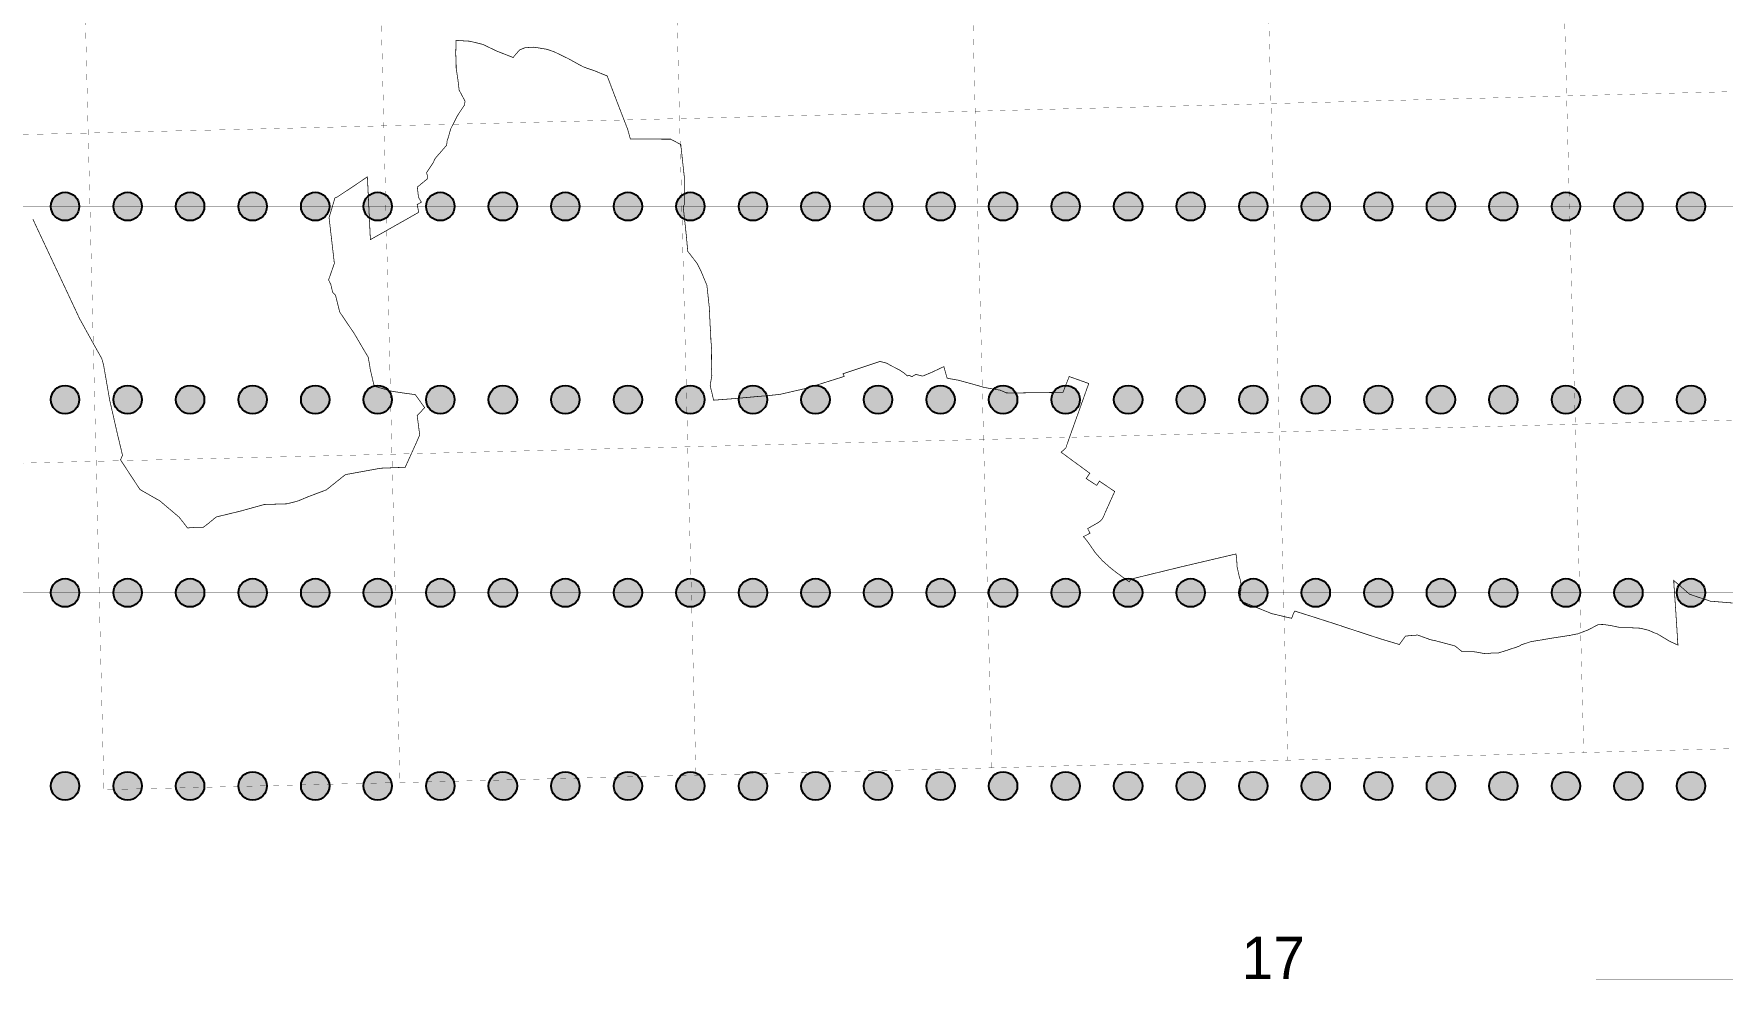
# Model space of a CAD drawing. Header units: inches. Extents: x 606089 to 652529, y 590739 to 614135.
# Drawn here: x 614311 to 626218, y 591401 to 598073 of the extents above; entities that cross this region are included whole.
import ezdxf

# ---------------------------------------------------------------- set-up
doc = ezdxf.new("R2010")
doc.units = ezdxf.units.IN
doc.header["$MEASUREMENT"] = 0
doc.layers.get('0').update_dxf_attribs({"color": 5})
for name, color, linetype in [('gminy_2019', 3, 'Continuous'), ('nadirki', 1, 'Continuous'), ('numerki', 1, 'Continuous'), ('polilinia', 1, 'Continuous')]:
    doc.layers.add(name, color=color, linetype=linetype)

msp = doc.modelspace()

# ---------------------------------------------------------------- hatches: boundary and pattern name
at = {"layer": 'nadirki'}
h = msp.add_hatch(color=256, dxfattribs=at)
h.dxf.hatch_style = 1
h.paths.add_polyline_path([(614632, 596854, 1), (614432, 596854, 1)])
h = msp.add_hatch(color=256, dxfattribs=at)
h.dxf.hatch_style = 1
h.paths.add_polyline_path([(615073, 596854, 1), (614873, 596854, 1)])
h = msp.add_hatch(color=256, dxfattribs=at)
h.dxf.hatch_style = 1
h.paths.add_polyline_path([(615514, 596854, 1), (615314, 596854, 1)])
h = msp.add_hatch(color=256, dxfattribs=at)
h.dxf.hatch_style = 1
h.paths.add_polyline_path([(615955, 596854, 1), (615755, 596854, 1)])
h = msp.add_hatch(color=256, dxfattribs=at)
h.dxf.hatch_style = 1
h.paths.add_polyline_path([(616396, 596854, 1), (616196, 596854, 1)])
h = msp.add_hatch(color=256, dxfattribs=at)
h.dxf.hatch_style = 1
h.paths.add_polyline_path([(616837, 596854, 1), (616637, 596854, 1)])
h = msp.add_hatch(color=256, dxfattribs=at)
h.dxf.hatch_style = 1
h.paths.add_polyline_path([(617278, 596854, 1), (617078, 596854, 1)])
h = msp.add_hatch(color=256, dxfattribs=at)
h.dxf.hatch_style = 1
h.paths.add_polyline_path([(617719, 596854, 1), (617519, 596854, 1)])
h = msp.add_hatch(color=256, dxfattribs=at)
h.dxf.hatch_style = 1
h.paths.add_polyline_path([(618160, 596854, 1), (617960, 596854, 1)])
h = msp.add_hatch(color=256, dxfattribs=at)
h.dxf.hatch_style = 1
h.paths.add_polyline_path([(618601, 596854, 1), (618401, 596854, 1)])
h = msp.add_hatch(color=256, dxfattribs=at)
h.dxf.hatch_style = 1
h.paths.add_polyline_path([(619042, 596854, 1), (618842, 596854, 1)])
h = msp.add_hatch(color=256, dxfattribs=at)
h.dxf.hatch_style = 1
h.paths.add_polyline_path([(619483, 596854, 1), (619283, 596854, 1)])
h = msp.add_hatch(color=256, dxfattribs=at)
h.dxf.hatch_style = 1
h.paths.add_polyline_path([(619924, 596854, 1), (619724, 596854, 1)])
h = msp.add_hatch(color=256, dxfattribs=at)
h.dxf.hatch_style = 1
h.paths.add_polyline_path([(620365, 596854, 1), (620165, 596854, 1)])
h = msp.add_hatch(color=256, dxfattribs=at)
h.dxf.hatch_style = 1
h.paths.add_polyline_path([(620806, 596854, 1), (620606, 596854, 1)])
h = msp.add_hatch(color=256, dxfattribs=at)
h.dxf.hatch_style = 1
h.paths.add_polyline_path([(621247, 596854, 1), (621047, 596854, 1)])
h = msp.add_hatch(color=256, dxfattribs=at)
h.dxf.hatch_style = 1
h.paths.add_polyline_path([(621688, 596854, 1), (621488, 596854, 1)])
h = msp.add_hatch(color=256, dxfattribs=at)
h.dxf.hatch_style = 1
h.paths.add_polyline_path([(622129, 596854, 1), (621929, 596854, 1)])
h = msp.add_hatch(color=256, dxfattribs=at)
h.dxf.hatch_style = 1
h.paths.add_polyline_path([(622570, 596854, 1), (622370, 596854, 1)])
h = msp.add_hatch(color=256, dxfattribs=at)
h.dxf.hatch_style = 1
h.paths.add_polyline_path([(623011, 596854, 1), (622811, 596854, 1)])
h = msp.add_hatch(color=256, dxfattribs=at)
h.dxf.hatch_style = 1
h.paths.add_polyline_path([(623452, 596854, 1), (623252, 596854, 1)])
h = msp.add_hatch(color=256, dxfattribs=at)
h.dxf.hatch_style = 1
h.paths.add_polyline_path([(623893, 596854, 1), (623693, 596854, 1)])
h = msp.add_hatch(color=256, dxfattribs=at)
h.dxf.hatch_style = 1
h.paths.add_polyline_path([(624334, 596854, 1), (624134, 596854, 1)])
h = msp.add_hatch(color=256, dxfattribs=at)
h.dxf.hatch_style = 1
h.paths.add_polyline_path([(624775, 596854, 1), (624575, 596854, 1)])
h = msp.add_hatch(color=256, dxfattribs=at)
h.dxf.hatch_style = 1
h.paths.add_polyline_path([(625216, 596854, 1), (625016, 596854, 1)])
h = msp.add_hatch(color=256, dxfattribs=at)
h.dxf.hatch_style = 1
h.paths.add_polyline_path([(625657, 596854, 1), (625457, 596854, 1)])
h = msp.add_hatch(color=256, dxfattribs=at)
h.dxf.hatch_style = 1
h.paths.add_polyline_path([(626098, 596854, 1), (625898, 596854, 1)])
h = msp.add_hatch(color=256, dxfattribs=at)
h.dxf.hatch_style = 1
h.paths.add_polyline_path([(614632, 595491, 1), (614432, 595491, 1)])
h = msp.add_hatch(color=256, dxfattribs=at)
h.dxf.hatch_style = 1
h.paths.add_polyline_path([(615073, 595491, 1), (614873, 595491, 1)])
h = msp.add_hatch(color=256, dxfattribs=at)
h.dxf.hatch_style = 1
h.paths.add_polyline_path([(615514, 595491, 1), (615314, 595491, 1)])
h = msp.add_hatch(color=256, dxfattribs=at)
h.dxf.hatch_style = 1
h.paths.add_polyline_path([(615955, 595491, 1), (615755, 595491, 1)])
h = msp.add_hatch(color=256, dxfattribs=at)
h.dxf.hatch_style = 1
h.paths.add_polyline_path([(616396, 595491, 1), (616196, 595491, 1)])
h = msp.add_hatch(color=256, dxfattribs=at)
h.dxf.hatch_style = 1
h.paths.add_polyline_path([(616837, 595491, 1), (616637, 595491, 1)])
h = msp.add_hatch(color=256, dxfattribs=at)
h.dxf.hatch_style = 1
h.paths.add_polyline_path([(617278, 595491, 1), (617078, 595491, 1)])
h = msp.add_hatch(color=256, dxfattribs=at)
h.dxf.hatch_style = 1
h.paths.add_polyline_path([(617719, 595491, 1), (617519, 595491, 1)])
h = msp.add_hatch(color=256, dxfattribs=at)
h.dxf.hatch_style = 1
h.paths.add_polyline_path([(618160, 595491, 1), (617960, 595491, 1)])
h = msp.add_hatch(color=256, dxfattribs=at)
h.dxf.hatch_style = 1
h.paths.add_polyline_path([(618601, 595491, 1), (618401, 595491, 1)])
h = msp.add_hatch(color=256, dxfattribs=at)
h.dxf.hatch_style = 1
h.paths.add_polyline_path([(619042, 595491, 1), (618842, 595491, 1)])
h = msp.add_hatch(color=256, dxfattribs=at)
h.dxf.hatch_style = 1
h.paths.add_polyline_path([(619483, 595491, 1), (619283, 595491, 1)])
h = msp.add_hatch(color=256, dxfattribs=at)
h.dxf.hatch_style = 1
h.paths.add_polyline_path([(619924, 595491, 1), (619724, 595491, 1)])
h = msp.add_hatch(color=256, dxfattribs=at)
h.dxf.hatch_style = 1
h.paths.add_polyline_path([(620365, 595491, 1), (620165, 595491, 1)])
h = msp.add_hatch(color=256, dxfattribs=at)
h.dxf.hatch_style = 1
h.paths.add_polyline_path([(620806, 595491, 1), (620606, 595491, 1)])
h = msp.add_hatch(color=256, dxfattribs=at)
h.dxf.hatch_style = 1
h.paths.add_polyline_path([(621247, 595491, 1), (621047, 595491, 1)])
h = msp.add_hatch(color=256, dxfattribs=at)
h.dxf.hatch_style = 1
h.paths.add_polyline_path([(621688, 595491, 1), (621488, 595491, 1)])
h = msp.add_hatch(color=256, dxfattribs=at)
h.dxf.hatch_style = 1
h.paths.add_polyline_path([(622129, 595491, 1), (621929, 595491, 1)])
h = msp.add_hatch(color=256, dxfattribs=at)
h.dxf.hatch_style = 1
h.paths.add_polyline_path([(622570, 595491, 1), (622370, 595491, 1)])
h = msp.add_hatch(color=256, dxfattribs=at)
h.dxf.hatch_style = 1
h.paths.add_polyline_path([(623011, 595491, 1), (622811, 595491, 1)])
h = msp.add_hatch(color=256, dxfattribs=at)
h.dxf.hatch_style = 1
h.paths.add_polyline_path([(623452, 595491, 1), (623252, 595491, 1)])
h = msp.add_hatch(color=256, dxfattribs=at)
h.dxf.hatch_style = 1
h.paths.add_polyline_path([(623893, 595491, 1), (623693, 595491, 1)])
h = msp.add_hatch(color=256, dxfattribs=at)
h.dxf.hatch_style = 1
h.paths.add_polyline_path([(624334, 595491, 1), (624134, 595491, 1)])
h = msp.add_hatch(color=256, dxfattribs=at)
h.dxf.hatch_style = 1
h.paths.add_polyline_path([(624775, 595491, 1), (624575, 595491, 1)])
h = msp.add_hatch(color=256, dxfattribs=at)
h.dxf.hatch_style = 1
h.paths.add_polyline_path([(625216, 595491, 1), (625016, 595491, 1)])
h = msp.add_hatch(color=256, dxfattribs=at)
h.dxf.hatch_style = 1
h.paths.add_polyline_path([(625657, 595491, 1), (625457, 595491, 1)])
h = msp.add_hatch(color=256, dxfattribs=at)
h.dxf.hatch_style = 1
h.paths.add_polyline_path([(626098, 595491, 1), (625898, 595491, 1)])
h = msp.add_hatch(color=256, dxfattribs=at)
h.dxf.hatch_style = 1
h.paths.add_polyline_path([(614632, 594128, 1), (614432, 594128, 1)])
h = msp.add_hatch(color=256, dxfattribs=at)
h.dxf.hatch_style = 1
h.paths.add_polyline_path([(615073, 594128, 1), (614873, 594128, 1)])
h = msp.add_hatch(color=256, dxfattribs=at)
h.dxf.hatch_style = 1
h.paths.add_polyline_path([(615514, 594128, 1), (615314, 594128, 1)])
h = msp.add_hatch(color=256, dxfattribs=at)
h.dxf.hatch_style = 1
h.paths.add_polyline_path([(615955, 594128, 1), (615755, 594128, 1)])
h = msp.add_hatch(color=256, dxfattribs=at)
h.dxf.hatch_style = 1
h.paths.add_polyline_path([(616396, 594128, 1), (616196, 594128, 1)])
h = msp.add_hatch(color=256, dxfattribs=at)
h.dxf.hatch_style = 1
h.paths.add_polyline_path([(616837, 594128, 1), (616637, 594128, 1)])
h = msp.add_hatch(color=256, dxfattribs=at)
h.dxf.hatch_style = 1
h.paths.add_polyline_path([(617278, 594128, 1), (617078, 594128, 1)])
h = msp.add_hatch(color=256, dxfattribs=at)
h.dxf.hatch_style = 1
h.paths.add_polyline_path([(617719, 594128, 1), (617519, 594128, 1)])
h = msp.add_hatch(color=256, dxfattribs=at)
h.dxf.hatch_style = 1
h.paths.add_polyline_path([(618160, 594128, 1), (617960, 594128, 1)])
h = msp.add_hatch(color=256, dxfattribs=at)
h.dxf.hatch_style = 1
h.paths.add_polyline_path([(618601, 594128, 1), (618401, 594128, 1)])
h = msp.add_hatch(color=256, dxfattribs=at)
h.dxf.hatch_style = 1
h.paths.add_polyline_path([(619042, 594128, 1), (618842, 594128, 1)])
h = msp.add_hatch(color=256, dxfattribs=at)
h.dxf.hatch_style = 1
h.paths.add_polyline_path([(619483, 594128, 1), (619283, 594128, 1)])
h = msp.add_hatch(color=256, dxfattribs=at)
h.dxf.hatch_style = 1
h.paths.add_polyline_path([(619924, 594128, 1), (619724, 594128, 1)])
h = msp.add_hatch(color=256, dxfattribs=at)
h.dxf.hatch_style = 1
h.paths.add_polyline_path([(620365, 594128, 1), (620165, 594128, 1)])
h = msp.add_hatch(color=256, dxfattribs=at)
h.dxf.hatch_style = 1
h.paths.add_polyline_path([(620806, 594128, 1), (620606, 594128, 1)])
h = msp.add_hatch(color=256, dxfattribs=at)
h.dxf.hatch_style = 1
h.paths.add_polyline_path([(621247, 594128, 1), (621047, 594128, 1)])
h = msp.add_hatch(color=256, dxfattribs=at)
h.dxf.hatch_style = 1
h.paths.add_polyline_path([(621688, 594128, 1), (621488, 594128, 1)])
h = msp.add_hatch(color=256, dxfattribs=at)
h.dxf.hatch_style = 1
h.paths.add_polyline_path([(622129, 594128, 1), (621929, 594128, 1)])
h = msp.add_hatch(color=256, dxfattribs=at)
h.dxf.hatch_style = 1
h.paths.add_polyline_path([(622570, 594128, 1), (622370, 594128, 1)])
h = msp.add_hatch(color=256, dxfattribs=at)
h.dxf.hatch_style = 1
h.paths.add_polyline_path([(623011, 594128, 1), (622811, 594128, 1)])
h = msp.add_hatch(color=256, dxfattribs=at)
h.dxf.hatch_style = 1
h.paths.add_polyline_path([(623452, 594128, 1), (623252, 594128, 1)])
h = msp.add_hatch(color=256, dxfattribs=at)
h.dxf.hatch_style = 1
h.paths.add_polyline_path([(623893, 594128, 1), (623693, 594128, 1)])
h = msp.add_hatch(color=256, dxfattribs=at)
h.dxf.hatch_style = 1
h.paths.add_polyline_path([(624334, 594128, 1), (624134, 594128, 1)])
h = msp.add_hatch(color=256, dxfattribs=at)
h.dxf.hatch_style = 1
h.paths.add_polyline_path([(624775, 594128, 1), (624575, 594128, 1)])
h = msp.add_hatch(color=256, dxfattribs=at)
h.dxf.hatch_style = 1
h.paths.add_polyline_path([(625216, 594128, 1), (625016, 594128, 1)])
h = msp.add_hatch(color=256, dxfattribs=at)
h.dxf.hatch_style = 1
h.paths.add_polyline_path([(625657, 594128, 1), (625457, 594128, 1)])
h = msp.add_hatch(color=256, dxfattribs=at)
h.dxf.hatch_style = 1
h.paths.add_polyline_path([(626098, 594128, 1), (625898, 594128, 1)])
h = msp.add_hatch(color=256, dxfattribs=at)
h.dxf.hatch_style = 1
h.paths.add_polyline_path([(614632, 592765, 1), (614432, 592765, 1)])
h = msp.add_hatch(color=256, dxfattribs=at)
h.dxf.hatch_style = 1
h.paths.add_polyline_path([(615073, 592765, 1), (614873, 592765, 1)])
h = msp.add_hatch(color=256, dxfattribs=at)
h.dxf.hatch_style = 1
h.paths.add_polyline_path([(615514, 592765, 1), (615314, 592765, 1)])
h = msp.add_hatch(color=256, dxfattribs=at)
h.dxf.hatch_style = 1
h.paths.add_polyline_path([(615955, 592765, 1), (615755, 592765, 1)])
h = msp.add_hatch(color=256, dxfattribs=at)
h.dxf.hatch_style = 1
h.paths.add_polyline_path([(616396, 592765, 1), (616196, 592765, 1)])
h = msp.add_hatch(color=256, dxfattribs=at)
h.dxf.hatch_style = 1
h.paths.add_polyline_path([(616837, 592765, 1), (616637, 592765, 1)])
h = msp.add_hatch(color=256, dxfattribs=at)
h.dxf.hatch_style = 1
h.paths.add_polyline_path([(617278, 592765, 1), (617078, 592765, 1)])
h = msp.add_hatch(color=256, dxfattribs=at)
h.dxf.hatch_style = 1
h.paths.add_polyline_path([(617719, 592765, 1), (617519, 592765, 1)])
h = msp.add_hatch(color=256, dxfattribs=at)
h.dxf.hatch_style = 1
h.paths.add_polyline_path([(618160, 592765, 1), (617960, 592765, 1)])
h = msp.add_hatch(color=256, dxfattribs=at)
h.dxf.hatch_style = 1
h.paths.add_polyline_path([(618601, 592765, 1), (618401, 592765, 1)])
h = msp.add_hatch(color=256, dxfattribs=at)
h.dxf.hatch_style = 1
h.paths.add_polyline_path([(619042, 592765, 1), (618842, 592765, 1)])
h = msp.add_hatch(color=256, dxfattribs=at)
h.dxf.hatch_style = 1
h.paths.add_polyline_path([(619483, 592765, 1), (619283, 592765, 1)])
h = msp.add_hatch(color=256, dxfattribs=at)
h.dxf.hatch_style = 1
h.paths.add_polyline_path([(619924, 592765, 1), (619724, 592765, 1)])
h = msp.add_hatch(color=256, dxfattribs=at)
h.dxf.hatch_style = 1
h.paths.add_polyline_path([(620365, 592765, 1), (620165, 592765, 1)])
h = msp.add_hatch(color=256, dxfattribs=at)
h.dxf.hatch_style = 1
h.paths.add_polyline_path([(620806, 592765, 1), (620606, 592765, 1)])
h = msp.add_hatch(color=256, dxfattribs=at)
h.dxf.hatch_style = 1
h.paths.add_polyline_path([(621247, 592765, 1), (621047, 592765, 1)])
h = msp.add_hatch(color=256, dxfattribs=at)
h.dxf.hatch_style = 1
h.paths.add_polyline_path([(621688, 592765, 1), (621488, 592765, 1)])
h = msp.add_hatch(color=256, dxfattribs=at)
h.dxf.hatch_style = 1
h.paths.add_polyline_path([(622129, 592765, 1), (621929, 592765, 1)])
h = msp.add_hatch(color=256, dxfattribs=at)
h.dxf.hatch_style = 1
h.paths.add_polyline_path([(622570, 592765, 1), (622370, 592765, 1)])
h = msp.add_hatch(color=256, dxfattribs=at)
h.dxf.hatch_style = 1
h.paths.add_polyline_path([(623011, 592765, 1), (622811, 592765, 1)])
h = msp.add_hatch(color=256, dxfattribs=at)
h.dxf.hatch_style = 1
h.paths.add_polyline_path([(623452, 592765, 1), (623252, 592765, 1)])
h = msp.add_hatch(color=256, dxfattribs=at)
h.dxf.hatch_style = 1
h.paths.add_polyline_path([(623893, 592765, 1), (623693, 592765, 1)])
h = msp.add_hatch(color=256, dxfattribs=at)
h.dxf.hatch_style = 1
h.paths.add_polyline_path([(624334, 592765, 1), (624134, 592765, 1)])
h = msp.add_hatch(color=256, dxfattribs=at)
h.dxf.hatch_style = 1
h.paths.add_polyline_path([(624775, 592765, 1), (624575, 592765, 1)])
h = msp.add_hatch(color=256, dxfattribs=at)
h.dxf.hatch_style = 1
h.paths.add_polyline_path([(625216, 592765, 1), (625016, 592765, 1)])
h = msp.add_hatch(color=256, dxfattribs=at)
h.dxf.hatch_style = 1
h.paths.add_polyline_path([(625657, 592765, 1), (625457, 592765, 1)])
h = msp.add_hatch(color=256, dxfattribs=at)
h.dxf.hatch_style = 1
h.paths.add_polyline_path([(626098, 592765, 1), (625898, 592765, 1)])

# ---------------------------------------------------------------- linework, layer by layer
at = {"const_width": 1}
for points in [[(625075, 599371), (625060, 599951), (625581, 599964), (626102, 599978), (626623, 599992), (627144, 600006), (627160, 599427), (627175, 598848), (627190, 598268), (627206, 597689), (626685, 597675), (626163, 597661), (625642, 597648), (625121, 597634), (625106, 598213), (625090, 598792), (625075, 599371)], [(620906, 599264), (620892, 599843), (621413, 599856), (621934, 599870), (622455, 599883), (622976, 599896), (622991, 599317), (623006, 598738), (623021, 598159), (623036, 597580), (622514, 597566), (621993, 597553), (621472, 597540), (620950, 597526), (620936, 598106), (620921, 598685), (620906, 599264)], [(622991, 599317), (622976, 599896), (623497, 599910), (624018, 599923), (624539, 599937), (625060, 599951), (625075, 599371), (625090, 598792), (625106, 598213), (625121, 597634), (624600, 597620), (624078, 597607), (623557, 597593), (623036, 597580), (623021, 598159), (623006, 598738), (622991, 599317)], [(616738, 599160), (616723, 599739), (617244, 599752), (617766, 599765), (618287, 599778), (618808, 599791), (618822, 599212), (618836, 598633), (618851, 598053), (618865, 597474), (618344, 597461), (617823, 597448), (617301, 597435), (616780, 597423), (616766, 598002), (616752, 598581), (616738, 599160)], [(618822, 599212), (618808, 599791), (619329, 599804), (619850, 599817), (620371, 599830), (620892, 599843), (620906, 599264), (620921, 598685), (620936, 598106), (620950, 597526), (620429, 597513), (619908, 597500), (619387, 597487), (618865, 597474), (618851, 598053), (618836, 598633), (618822, 599212)], [(612569, 599060), (612555, 599639), (613076, 599651), (613597, 599664), (614118, 599676), (614639, 599689), (614653, 599110), (614667, 598530), (614681, 597951), (614695, 597372), (614174, 597360), (613652, 597347), (613131, 597335), (612610, 597322), (612596, 597902), (612582, 598481), (612569, 599060)], [(614653, 599110), (614639, 599689), (615160, 599701), (615681, 599714), (616202, 599727), (616723, 599739), (616738, 599160), (616752, 598581), (616766, 598002), (616780, 597423), (616259, 597410), (615738, 597397), (615216, 597385), (614695, 597372), (614681, 597951), (614667, 598530), (614653, 599110)], [(623051, 597001), (623036, 597580), (623557, 597593), (624078, 597607), (624600, 597620), (625121, 597634), (625136, 597055), (625151, 596476), (625166, 595897), (625182, 595318), (624660, 595304), (624138, 595290), (623617, 595277), (623095, 595263), (623080, 595842), (623066, 596422), (623051, 597001)], [(625136, 597055), (625121, 597634), (625642, 597648), (626163, 597661), (626685, 597675), (627206, 597689), (627221, 597110), (627237, 596531), (627252, 595952), (627268, 595373), (626746, 595359), (626225, 595345), (625703, 595331), (625182, 595318), (625166, 595897), (625151, 596476), (625136, 597055)], [(618880, 596895), (618865, 597474), (619387, 597487), (619908, 597500), (620429, 597513), (620950, 597526), (620965, 596947), (620980, 596368), (620995, 595789), (621009, 595210), (620488, 595197), (619966, 595184), (619445, 595171), (618923, 595158), (618909, 595737), (618894, 596316), (618880, 596895)], [(620965, 596947), (620950, 597526), (621472, 597540), (621993, 597553), (622514, 597566), (623036, 597580), (623051, 597001), (623066, 596422), (623080, 595842), (623095, 595263), (622574, 595250), (622052, 595237), (621531, 595223), (621009, 595210), (620995, 595789), (620980, 596368), (620965, 596947)], [(614709, 596793), (614695, 597372), (615216, 597385), (615738, 597397), (616259, 597410), (616780, 597423), (616794, 596844), (616809, 596264), (616823, 595685), (616837, 595106), (616315, 595093), (615794, 595081), (615272, 595068), (614751, 595056), (614737, 595635), (614723, 596214), (614709, 596793)], [(616794, 596844), (616780, 597423), (617301, 597435), (617823, 597448), (618344, 597461), (618865, 597474), (618880, 596895), (618894, 596316), (618909, 595737), (618923, 595158), (618401, 595145), (617880, 595132), (617358, 595119), (616837, 595106), (616823, 595685), (616809, 596264), (616794, 596844)], [(612623, 596743), (612610, 597322), (613131, 597335), (613652, 597347), (614174, 597360), (614695, 597372), (614709, 596793), (614723, 596214), (614737, 595635), (614751, 595056), (614229, 595043), (613708, 595031), (613186, 595018), (612664, 595006), (612651, 595585), (612637, 596164), (612623, 596743)], [(625197, 594738), (625182, 595318), (625703, 595331), (626225, 595345), (626746, 595359), (627268, 595373), (627283, 594794), (627299, 594214), (627314, 593635), (627329, 593056), (626808, 593042), (626286, 593028), (625764, 593015), (625242, 593001), (625227, 593580), (625212, 594159), (625197, 594738)], [(621024, 594631), (621009, 595210), (621531, 595223), (622052, 595237), (622574, 595250), (623095, 595263), (623110, 594684), (623125, 594105), (623140, 593526), (623155, 592947), (622633, 592933), (622112, 592920), (621590, 592907), (621068, 592893), (621053, 593473), (621039, 594052), (621024, 594631)], [(623110, 594684), (623095, 595263), (623617, 595277), (624138, 595290), (624660, 595304), (625182, 595318), (625197, 594738), (625212, 594159), (625227, 593580), (625242, 593001), (624720, 592987), (624199, 592974), (623677, 592960), (623155, 592947), (623140, 593526), (623125, 594105), (623110, 594684)], [(616851, 594527), (616837, 595106), (617358, 595119), (617880, 595132), (618401, 595145), (618923, 595158), (618937, 594578), (618952, 593999), (618966, 593420), (618981, 592841), (618459, 592828), (617937, 592815), (617415, 592802), (616894, 592789), (616879, 593369), (616865, 593948), (616851, 594527)], [(618937, 594578), (618923, 595158), (619445, 595171), (619966, 595184), (620488, 595197), (621009, 595210), (621024, 594631), (621039, 594052), (621053, 593473), (621068, 592893), (620546, 592880), (620024, 592867), (619503, 592854), (618981, 592841), (618966, 593420), (618952, 593999), (618937, 594578)], [(614765, 594476), (614751, 595056), (615272, 595068), (615794, 595081), (616315, 595093), (616837, 595106), (616851, 594527), (616865, 593948), (616879, 593369), (616894, 592789), (616372, 592777), (615850, 592764), (615328, 592751), (614806, 592739), (614792, 593318), (614778, 593897), (614765, 594476)]]:
    msp.add_lwpolyline(points, dxfattribs=at)
at = {"layer": 'gminy_2019', "lineweight": 0, "const_width": 5}
msp.add_lwpolyline([(626292, 594056), (626133, 594069), (626123, 594073), (626090, 594084), (626040, 594100), (626029, 594104), (625988, 594118), (625924, 594174), (625909, 594188), (625890, 594203), (625876, 594216), (625877, 594203), (625877, 594195), (625879, 594165), (625882, 594129), (625885, 594081), (625886, 594072), (625887, 594043), (625890, 594007), (625892, 593979), (625893, 593958), (625895, 593930), (625895, 593928), (625897, 593899), (625899, 593869), (625899, 593861), (625902, 593820), (625903, 593797), (625906, 593759), (625851, 593784), (625786, 593823), (625759, 593839), (625738, 593846), (625701, 593863), (625641, 593878), (625545, 593883), (625524, 593883), (625520, 593883), (625498, 593883), (625427, 593898), (625424, 593898), (625384, 593904), (625346, 593905), (625274, 593867), (625272, 593866), (625248, 593857), (625220, 593846), (625198, 593838), (625190, 593837), (625160, 593831), (625143, 593827), (625134, 593826), (625128, 593825), (625121, 593824), (625082, 593818), (625030, 593810), (624970, 593800), (624958, 593798), (624947, 593796), (624916, 593791), (624886, 593786), (624868, 593783), (624835, 593772), (624801, 593761), (624792, 593754), (624789, 593753), (624766, 593744), (624710, 593726), (624709, 593725), (624641, 593704), (624607, 593704), (624599, 593704), (624573, 593700), (624553, 593698), (624531, 593701), (624488, 593709), (624468, 593712), (624447, 593712), (624434, 593712), (624384, 593712), (624371, 593723), (624334, 593753), (624240, 593778), (624206, 593787), (624198, 593789), (624179, 593793), (624155, 593799), (624136, 593806), (624070, 593830), (624060, 593829), (624031, 593827), (623987, 593823), (623985, 593823), (623941, 593763), (623876, 593783), (623845, 593792), (623815, 593801), (623812, 593802), (623732, 593828), (623586, 593876), (623582, 593877), (623537, 593892), (623533, 593894), (623309, 593966), (623305, 593967), (623204, 593999), (623194, 593981), (623182, 593948), (623146, 593956), (623060, 593977), (623059, 593977), (623044, 593980), (622844, 594061), (622818, 594072), (622824, 594154), (622824, 594160), (622825, 594176), (622824, 594184), (622823, 594210), (622818, 594225), (622814, 594236), (622804, 594280), (622798, 594304), (622796, 594323), (622796, 594324), (622794, 594377), (622793, 594378), (622789, 594402), (622398, 594310), (622390, 594308), (622087, 594234), (622050, 594225), (622036, 594205), (621953, 594266), (621937, 594278), (621906, 594302), (621849, 594353), (621846, 594356), (621797, 594411), (621777, 594440), (621735, 594500), (621713, 594524), (621760, 594548), (621743, 594581), (621813, 594621), (621833, 594634), (621844, 594646), (621856, 594666), (621861, 594681), (621901, 594770), (621934, 594843), (621826, 594916), (621807, 594886), (621742, 594928), (621740, 594930), (621733, 594934), (621753, 594964), (621758, 594972), (621665, 595040), (621556, 595120), (621589, 595149), (621600, 595182), (621651, 595325), (621688, 595428), (621751, 595605), (621745, 595607), (621745, 595607), (621613, 595654), (621569, 595542), (621448, 595541), (621295, 595539), (621256, 595538), (621232, 595538), (621230, 595538), (621171, 595539), (621169, 595539), (621126, 595558), (621086, 595564), (621048, 595571), (621046, 595571), (621010, 595578), (620973, 595589), (620951, 595595), (620938, 595599), (620832, 595628), (620781, 595637), (620765, 595640), (620757, 595641), (620756, 595642), (620752, 595643), (620729, 595724), (620649, 595686), (620580, 595657), (620532, 595669), (620503, 595653), (620484, 595663), (620471, 595658), (620452, 595676), (620417, 595700), (620360, 595729), (620326, 595748), (620316, 595751), (620281, 595760), (620279, 595761), (620277, 595760), (620022, 595675), (620018, 595674), (620022, 595665), (620027, 595655), (619764, 595572), (619573, 595528), (619466, 595517), (619460, 595517), (619248, 595498), (619105, 595487), (619102, 595502), (619099, 595514), (619093, 595542), (619090, 595552), (619087, 595565), (619081, 595593), (619084, 595612), (619086, 595619), (619088, 595631), (619090, 595643), (619092, 595656), (619093, 595660), (619092, 595674), (619092, 595679), (619092, 595685), (619090, 595715), (619090, 595719), (619091, 595846), (619091, 595850), (619089, 595879), (619089, 595881), (619086, 595914), (619086, 595920), (619084, 595972), (619081, 596013), (619081, 596016), (619080, 596037), (619079, 596057), (619078, 596076), (619076, 596128), (619075, 596141), (619075, 596143), (619068, 596207), (619058, 596298), (619015, 596401), (618989, 596452), (618978, 596466), (618959, 596491), (618927, 596533), (618923, 596538), (618920, 596570), (618914, 596640), (618891, 596852), (618896, 596861), (618900, 596869), (618900, 596953), (618899, 597036), (618898, 597072), (618896, 597088), (618884, 597198), (618874, 597291), (618820, 597320), (618815, 597322), (618803, 597329), (618746, 597329), (618560, 597330), (618518, 597330), (618517, 597335), (618499, 597400), (618493, 597415), (618423, 597596), (618418, 597609), (618355, 597775), (618298, 597798), (618257, 597815), (618217, 597828), (618185, 597840), (618155, 597856), (618081, 597897), (617982, 597945), (617930, 597963), (617913, 597966), (617893, 597969), (617878, 597972), (617835, 597978), (617775, 597974), (617738, 597959), (617711, 597929), (617695, 597909), (617692, 597905), (617687, 597907), (617570, 597953), (617567, 597955), (617477, 597998), (617386, 598020), (617289, 598026), (617289, 598022), (617289, 598018), (617287, 597933), (617290, 597849), (617290, 597830), (617302, 597750), (617311, 597675), (617344, 597613), (617349, 597604), (617352, 597597), (617350, 597576), (617349, 597570), (617342, 597560), (617297, 597492), (617281, 597460), (617251, 597400), (617245, 597379), (617235, 597343), (617231, 597331), (617226, 597317), (617226, 597316), (617223, 597287), (617201, 597261), (617155, 597208), (617142, 597193), (617127, 597161), (617081, 597092), (617087, 597073), (617087, 597049), (617042, 597012), (617016, 596991), (617021, 596948), (617024, 596919), (617045, 596884), (617015, 596868), (617026, 596813), (616926, 596756), (616848, 596712), (616772, 596669), (616685, 596620), (616674, 596853), (616664, 597063), (616557, 596991), (616450, 596920), (616449, 596920), (616435, 596914), (616394, 596776), (616394, 596772), (616407, 596660), (616410, 596634), (616428, 596479), (616431, 596452), (616390, 596335), (616393, 596331), (616406, 596304), (616407, 596299), (616419, 596247), (616439, 596229), (616469, 596109), (616564, 595968), (616572, 595956), (616572, 595956), (616659, 595808), (616670, 595790), (616670, 595789), (616671, 595785), (616675, 595760), (616677, 595749), (616682, 595720), (616682, 595718), (616684, 595704), (616712, 595586), (616836, 595550), (616930, 595536), (616934, 595536), (616938, 595535), (617002, 595526), (617068, 595434), (617015, 595379), (617030, 595263), (617031, 595255), (617033, 595242), (617005, 595178), (616932, 595017), (616931, 595014), (616757, 595007), (616642, 594986), (616509, 594962), (616374, 594854), (616249, 594807), (616227, 594798), (616175, 594776), (616098, 594756), (615937, 594751), (615803, 594714), (615775, 594706), (615598, 594663), (615547, 594621), (615508, 594591), (615454, 594590), (615401, 594586), (615396, 594585), (615337, 594661), (615200, 594777), (615061, 594856), (614938, 595043), (614923, 595066), (614937, 595099), (614901, 595249), (614847, 595486), (614803, 595738), (614790, 595783), (614754, 595846), (614635, 596061), (614506, 596336), (614305, 596764)], dxfattribs=at)
at = {"layer": 'nadirki'}
for centre in [(614532, 596854), (614973, 596854), (615414, 596854), (615855, 596854), (616296, 596854), (616737, 596854), (617178, 596854), (617619, 596854), (618060, 596854), (618501, 596854), (618942, 596854), (619383, 596854), (619824, 596854), (620265, 596854), (620706, 596854), (621147, 596854), (621588, 596854), (622029, 596854), (622470, 596854), (622911, 596854), (623352, 596854), (623793, 596854), (624234, 596854), (624675, 596854), (625116, 596854), (625557, 596854), (625998, 596854), (614532, 595491), (614973, 595491), (615414, 595491), (615855, 595491), (616296, 595491), (616737, 595491), (617178, 595491), (617619, 595491), (618060, 595491), (618501, 595491), (618942, 595491), (619383, 595491), (619824, 595491), (620265, 595491), (620706, 595491), (621147, 595491), (621588, 595491), (622029, 595491), (622470, 595491), (622911, 595491), (623352, 595491), (623793, 595491), (624234, 595491), (624675, 595491), (625116, 595491), (625557, 595491), (625998, 595491), (614532, 594128), (614973, 594128), (615414, 594128), (615855, 594128), (616296, 594128), (616737, 594128), (617178, 594128), (617619, 594128), (618060, 594128), (618501, 594128), (618942, 594128), (619383, 594128), (619824, 594128), (620265, 594128), (620706, 594128), (621147, 594128), (621588, 594128), (622029, 594128), (622470, 594128), (622911, 594128), (623352, 594128), (623793, 594128), (624234, 594128), (624675, 594128), (625116, 594128), (625557, 594128), (625998, 594128), (614532, 592765), (614973, 592765), (615414, 592765), (615855, 592765), (616296, 592765), (616737, 592765), (617178, 592765), (617619, 592765), (618060, 592765), (618501, 592765), (618942, 592765), (619383, 592765), (619824, 592765), (620265, 592765), (620706, 592765), (621147, 592765), (621588, 592765), (622029, 592765), (622470, 592765), (622911, 592765), (623352, 592765), (623793, 592765), (624234, 592765), (624675, 592765), (625116, 592765), (625557, 592765), (625998, 592765)]:
    msp.add_circle(centre, 100, dxfattribs=at)
at = {"layer": 'polilinia', "const_width": 1.5}
for points in [[(645629, 596854), (610776, 596854, 0.414214), (610095, 596172, 0.414214), (610776, 595491), (643865, 595491, -0.414214)], [(643865, 594128), (612981, 594128, 0.414214), (612300, 593446, 0.414214), (612981, 592765), (633281, 592765, -0.414214)]]:
    msp.add_lwpolyline(points, format="xyb", dxfattribs=at)
msp.add_lwpolyline([(633281, 591402), (625329, 591402)], dxfattribs=at)

# ---------------------------------------------------------------- texts
at = {"layer": 'numerki'}
msp.add_text('17', height=300, dxfattribs=at).set_placement((622829, 591402))

doc.saveas('drawing.dxf')
